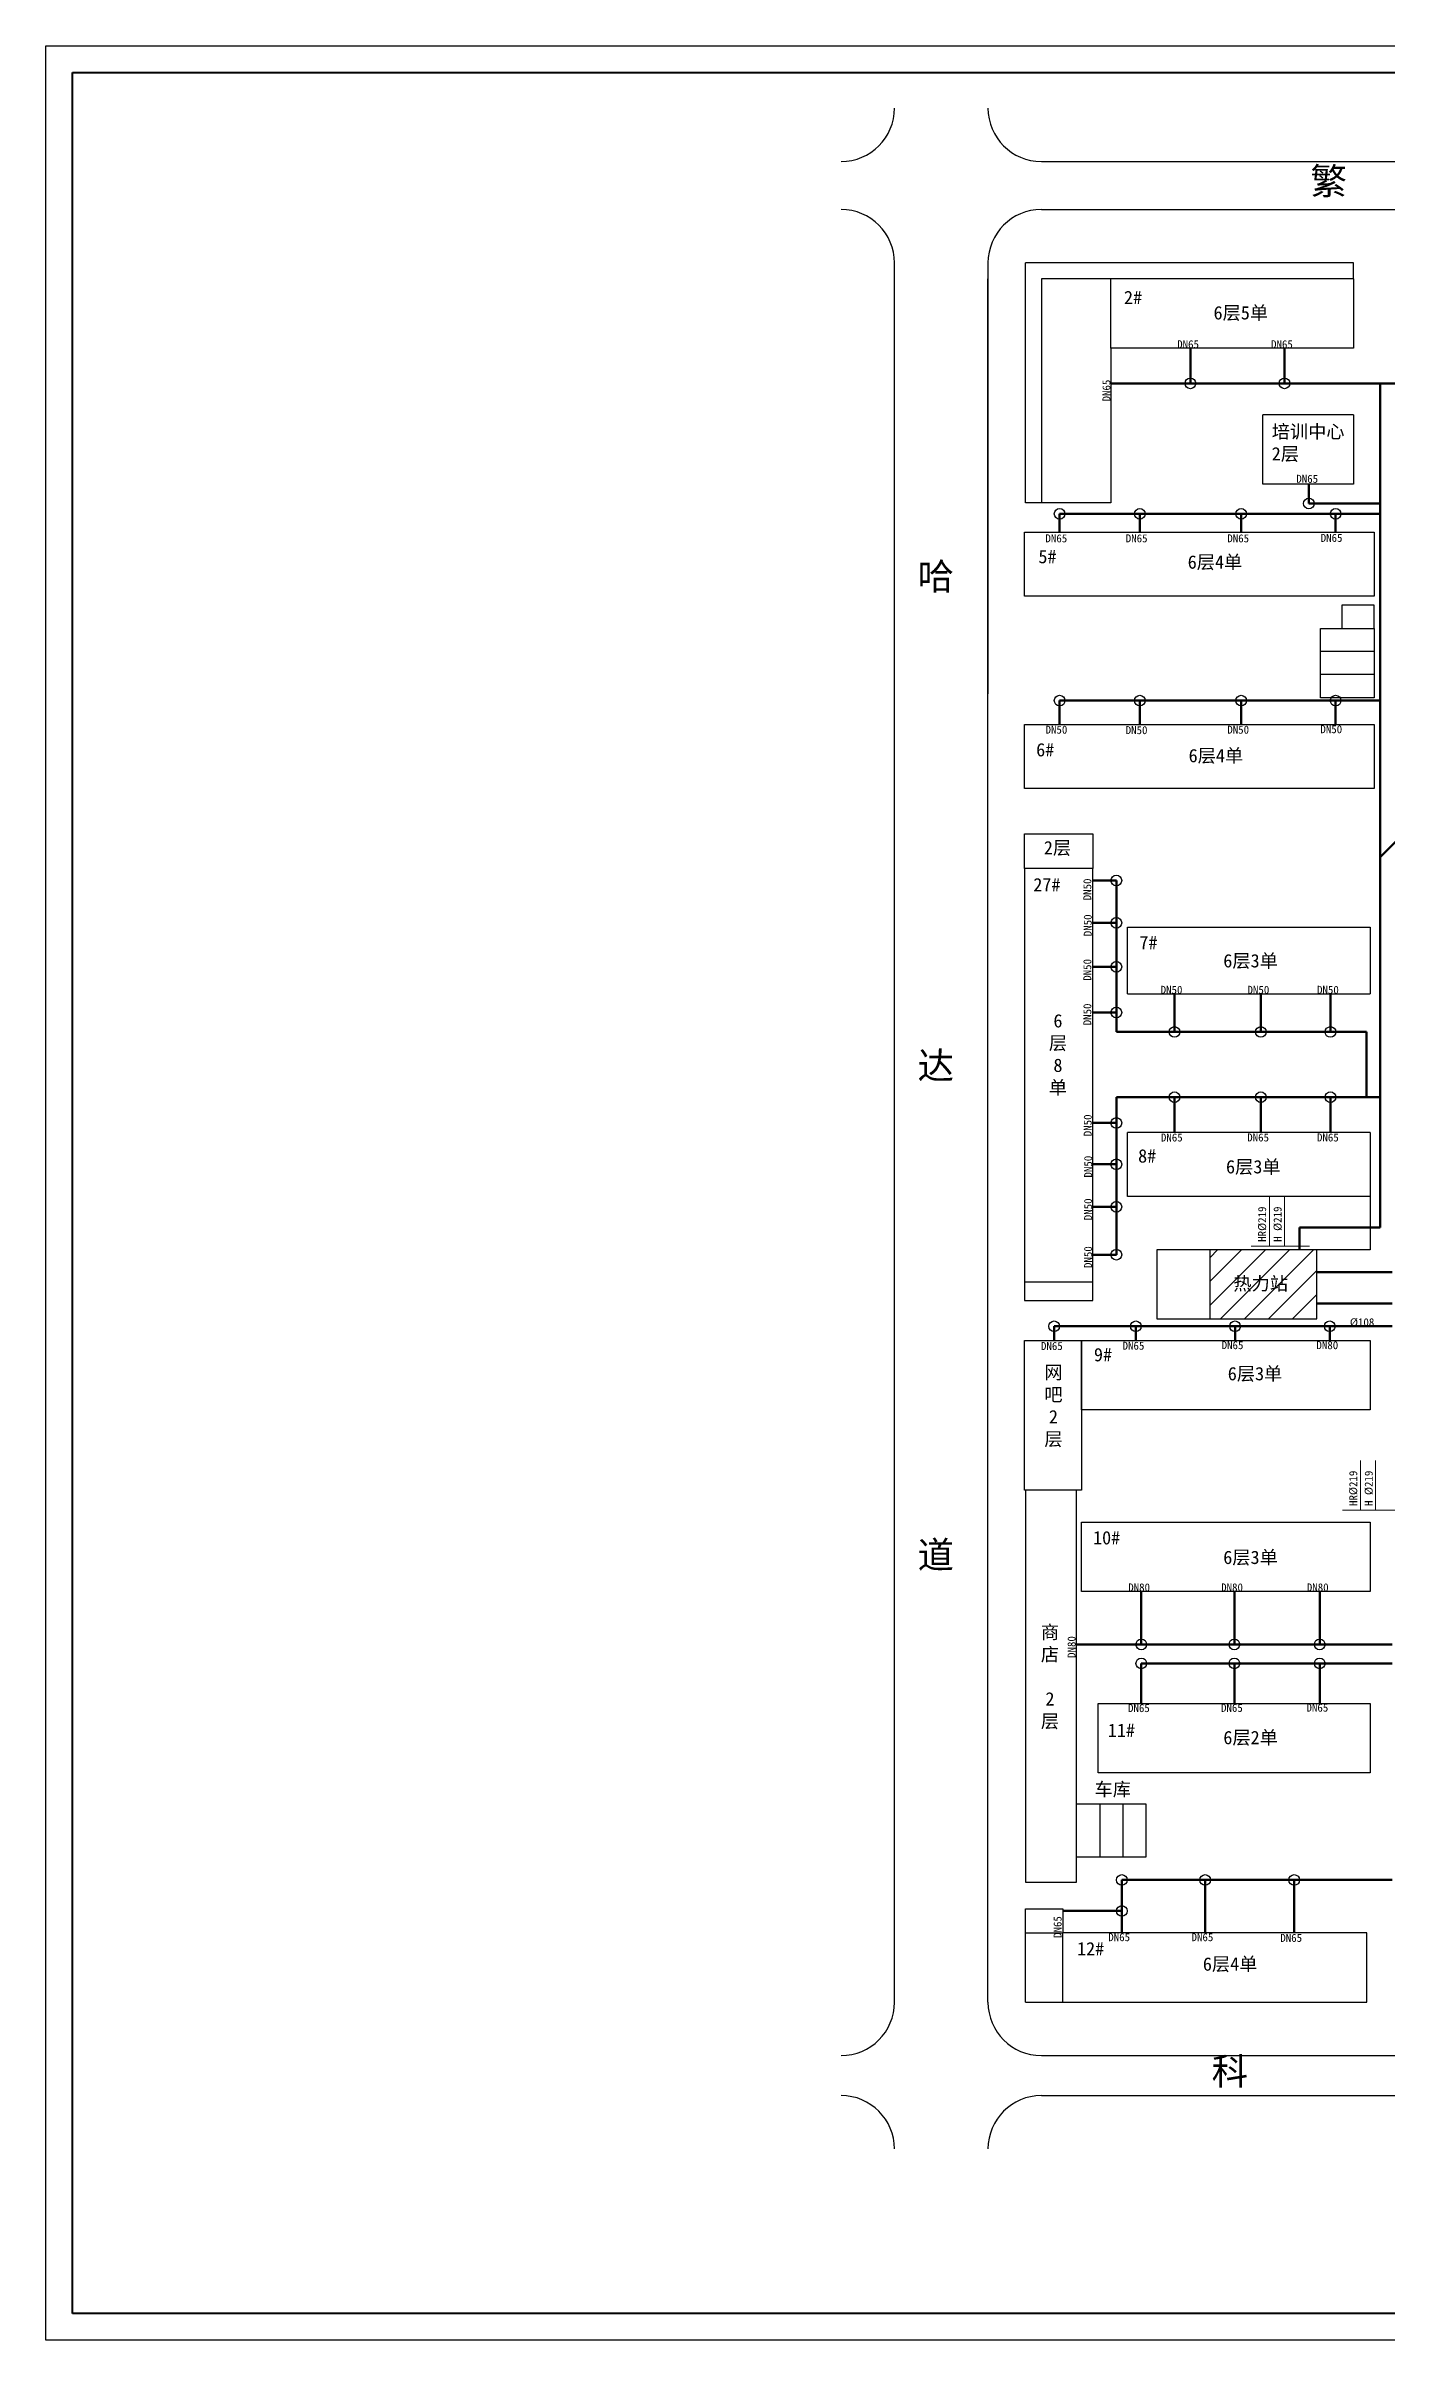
# Model space of a CAD drawing. Header units: millimetres. Extents: x 710 to 1314, y 285 to 715.
# Drawn here: x 710.2 to 961.3, y 285.3 to 715.3 of the extents above; entities that cross this region are included whole.
import ezdxf

# ---------------------------------------------------------------- set-up
doc = ezdxf.new("R2010")
doc.units = ezdxf.units.MM
doc.layers.add('标注', color=7, linetype='Continuous', lineweight=18)
doc.layers.add('管道', color=7, linetype='Continuous', lineweight=50)
doc.layers.add('边线', color=1, linetype='Continuous')

msp = doc.modelspace()

# ---------------------------------------------------------------- hatches: boundary and pattern name
h = msp.add_hatch()
h.set_pattern_fill('ANSI31', color=5, style=0)
h.paths.add_polyline_path([(928.32, 476.75), (948.32, 476.75), (948.32, 489.68), (928.32, 489.68)])
h.paths.add_polyline_path([(932.06, 485.26), (943.82, 485.26), (943.82, 480.71), (932.06, 480.71)], flags=24)

# ---------------------------------------------------------------- linework, layer by layer
at = {"lineweight": 40}
for p, q in [((715.18, 290.35), (715.18, 710.35)), ((715.18, 710.35), (1309.18, 710.35)), ((1309.18, 290.35), (715.18, 290.35))]:
    msp.add_line(p, q, dxfattribs=at)
for p, q in [((896.69, 693.68), (1116.99, 693.68)), ((896.69, 684.68), (1116.99, 684.68)), ((869.18, 348.68), (869.18, 674.68)), ((886.69, 674.68), (886.69, 593.88)), ((886.69, 348.68), (886.69, 671.68)), ((893.69, 629.68), (893.69, 674.68)), ((955.19, 674.68), (893.69, 674.68)), ((909.69, 671.68), (896.69, 671.68)), ((896.69, 671.68), (896.69, 629.68)), ((955.19, 671.68), (909.69, 671.68)), ((909.69, 658.68), (909.69, 671.68)), ((955.19, 671.68), (955.19, 674.68)), ((955.19, 671.68), (955.19, 658.68)), ((955.19, 658.68), (909.69, 658.68)), ((909.69, 658.68), (909.69, 629.68)), ((955.19, 646.18), (938.19, 646.18)), ((938.19, 633.18), (938.19, 646.18)), ((955.19, 646.18), (955.19, 633.18)), ((955.19, 633.18), (938.19, 633.18)), ((896.69, 629.68), (893.69, 629.68)), ((909.69, 629.68), (896.69, 629.68)), ((893.52, 624.18), (959.02, 624.18)), ((893.52, 612.18), (893.52, 624.18)), ((959.02, 624.18), (959.02, 612.18)), ((959.02, 612.18), (893.52, 612.18)), ((959.02, 610.51), (953.02, 610.51)), ((953.02, 610.51), (953.02, 606.18)), ((959.02, 606.18), (959.02, 610.51)), ((949.02, 593.18), (949.02, 606.18)), ((949.02, 606.18), (959.02, 606.18)), ((959.02, 606.18), (959.02, 593.18)), ((959.02, 601.85), (949.02, 601.85)), ((959.02, 597.51), (949.02, 597.51)), ((959.02, 593.18), (949.02, 593.18)), ((893.52, 576.18), (893.52, 588.18)), ((893.52, 588.18), (959.02, 588.18)), ((959.02, 588.18), (959.02, 576.18)), ((959.02, 576.18), (893.52, 576.18)), ((893.52, 567.68), (906.32, 567.68)), ((893.52, 561.18), (893.52, 567.68)), ((906.32, 567.68), (906.32, 561.18)), ((906.32, 561.18), (893.52, 561.18)), ((893.52, 561.18), (893.52, 483.68)), ((906.32, 483.68), (906.32, 561.18)), ((912.82, 550.18), (958.32, 550.18)), ((912.82, 537.68), (912.82, 550.18)), ((958.32, 550.18), (958.32, 537.68)), ((912.82, 537.68), (958.32, 537.68)), ((958.32, 511.68), (912.82, 511.68)), ((912.82, 499.68), (912.82, 511.68)), ((958.32, 511.68), (958.32, 499.68)), ((958.32, 499.68), (912.82, 499.68)), ((958.32, 499.68), (958.32, 489.68)), ((928.32, 489.68), (918.32, 489.68)), ((918.32, 489.68), (918.32, 476.75)), ((948.32, 489.68), (928.32, 489.68)), ((928.32, 476.75), (928.32, 489.68)), ((958.32, 489.68), (948.32, 489.68)), ((948.32, 476.75), (948.32, 489.68)), ((893.52, 483.68), (906.32, 483.68)), ((893.52, 483.68), (893.52, 480.18)), ((906.32, 480.18), (906.32, 483.68)), ((893.52, 480.18), (906.32, 480.18)), ((918.32, 476.75), (928.32, 476.75)), ((928.32, 476.75), (948.32, 476.75)), ((893.52, 444.68), (893.52, 472.68)), ((893.52, 472.68), (904.22, 472.68)), ((904.22, 472.68), (958.32, 472.68)), ((904.22, 459.68), (904.22, 472.68)), ((904.22, 472.68), (904.22, 444.68)), ((958.32, 472.68), (958.32, 459.68)), ((958.32, 459.68), (904.22, 459.68)), ((904.22, 444.68), (893.52, 444.68)), ((893.69, 444.68), (893.69, 371.18)), ((903.29, 371.18), (903.29, 444.68)), ((904.22, 425.68), (904.22, 438.68)), ((904.22, 438.68), (958.32, 438.68)), ((958.32, 438.68), (958.32, 425.68)), ((958.32, 425.68), (904.22, 425.68)), ((907.32, 391.68), (907.32, 404.68)), ((907.32, 404.68), (958.32, 404.68)), ((958.32, 404.68), (958.32, 391.68)), ((958.32, 391.68), (907.32, 391.68)), ((903.29, 385.89), (916.29, 385.89)), ((903.29, 375.89), (903.29, 385.89)), ((907.63, 385.89), (907.63, 375.89)), ((911.96, 385.89), (911.96, 375.89)), ((916.29, 385.89), (916.29, 375.89)), ((916.29, 375.89), (903.29, 375.89)), ((893.69, 371.18), (903.29, 371.18)), ((893.69, 361.68), (893.69, 366.18)), ((893.69, 366.18), (900.69, 366.18)), ((900.69, 366.18), (900.69, 361.68)), ((893.69, 348.68), (893.69, 361.68)), ((893.69, 361.68), (900.69, 361.68)), ((957.69, 361.68), (900.69, 361.68)), ((900.69, 348.68), (900.69, 361.68)), ((957.69, 348.68), (957.69, 361.68)), ((893.69, 348.68), (900.69, 348.68)), ((900.69, 348.68), (957.69, 348.68)), ((896.69, 338.68), (1116.99, 338.68)), ((896.69, 331.18), (1116.99, 331.18))]:
    msp.add_line(p, q)
for centre in [(924.61, 652.1), (942.24, 652.1), (900.11, 627.64), (915.15, 627.64), (934.12, 627.64), (946.82, 629.59), (951.82, 627.64), (900.11, 592.64), (915.15, 592.64), (934.12, 592.64), (951.82, 592.64), (910.74, 558.92), (910.74, 550.98), (910.74, 542.73), (910.74, 534.17), (921.64, 530.54), (937.81, 530.54), (950.85, 530.54), (921.64, 518.3), (937.81, 518.3), (950.85, 518.3), (910.74, 513.48), (910.74, 505.73), (910.74, 497.76), (910.74, 488.78), (899.09, 475.37), (914.39, 475.37), (932.98, 475.37), (950.72, 475.37), (915.41, 415.74), (915.41, 412.18), (932.85, 415.74), (932.85, 412.18), (948.85, 415.74), (948.85, 412.18), (911.76, 371.59), (927.38, 371.59), (944.07, 371.59), (911.76, 365.79)]:
    msp.add_circle(centre, 1)
for centre, start, end in [((859.18, 703.68), 270, 0), ((896.69, 703.68), 180, 270), ((859.18, 674.68), 0, 90), ((896.69, 674.68), 90, 180), ((859.18, 348.68), 270, 360), ((896.69, 348.68), 180, 270), ((859.18, 321.18), 0, 90), ((896.69, 321.18), 90, 180)]:
    msp.add_arc(centre, 10, start, end)
at = {"layer": '标注'}
for p, q in [((939.42, 490.39), (939.42, 499.7)), ((942.22, 490.39), (942.22, 499.7)), ((946.96, 490.39), (936.02, 490.39)), ((956.49, 440.88), (956.49, 450.19)), ((959.29, 440.88), (959.29, 450.19)), ((964.04, 440.88), (953.09, 440.88))]:
    msp.add_line(p, q, dxfattribs=at)
at = {"layer": '管道'}
for p, q in [((924.64, 652.1), (924.64, 658.68)), ((942.24, 652.1), (942.24, 658.68)), ((960.16, 652.1), (909.69, 652.1)), ((960.16, 627.64), (960.16, 652.1)), ((960.16, 652.1), (1001.75, 652.1)), ((946.82, 629.59), (946.82, 633.18)), ((960.16, 629.59), (946.82, 629.59)), ((960.16, 627.64), (900.11, 627.64)), ((900.11, 627.64), (900.11, 624.18)), ((915.15, 624.18), (915.15, 627.64)), ((934.12, 624.18), (934.12, 627.64)), ((951.82, 624.18), (951.82, 627.64)), ((960.16, 592.64), (960.16, 627.64)), ((960.16, 592.64), (900.11, 592.64)), ((900.11, 592.64), (900.11, 588.18)), ((915.15, 592.64), (915.15, 588.18)), ((934.12, 592.64), (934.12, 588.18)), ((951.82, 592.64), (951.82, 588.18)), ((960.16, 518.3), (960.16, 592.64)), ((960.16, 563.29), (963.18, 566.29)), ((910.74, 558.92), (906.32, 558.92)), ((910.74, 530.54), (910.74, 558.92)), ((910.74, 550.98), (906.32, 550.98)), ((910.74, 542.73), (906.32, 542.73)), ((921.64, 530.54), (921.64, 537.68)), ((937.81, 530.54), (937.81, 537.68)), ((950.85, 530.54), (950.85, 537.68)), ((910.74, 534.17), (906.32, 534.17)), ((957.59, 530.54), (910.74, 530.54)), ((957.59, 518.3), (957.59, 530.54)), ((960.16, 518.3), (910.74, 518.3)), ((910.74, 518.3), (910.74, 488.78)), ((921.64, 518.3), (921.64, 511.68)), ((937.81, 518.3), (937.81, 511.68)), ((950.85, 518.3), (950.85, 511.68)), ((960.16, 493.9), (960.16, 518.3)), ((910.74, 513.48), (906.32, 513.48)), ((910.74, 505.73), (906.32, 505.73)), ((910.74, 497.76), (906.32, 497.76)), ((945.06, 489.68), (945.06, 493.9)), ((945.06, 493.9), (960.16, 493.9)), ((910.74, 488.78), (906.32, 488.78)), ((948.32, 485.52), (962.41, 485.52)), ((948.32, 479.62), (962.41, 479.62)), ((962.41, 475.37), (899.09, 475.37)), ((899.09, 475.37), (899.09, 472.68)), ((914.39, 472.68), (914.39, 475.37)), ((932.98, 472.68), (932.98, 475.37)), ((950.72, 472.68), (950.72, 475.37)), ((915.41, 415.74), (915.41, 425.68)), ((932.85, 415.74), (932.85, 425.68)), ((948.85, 415.74), (948.85, 425.68)), ((962.41, 415.74), (903.29, 415.74)), ((962.41, 412.18), (915.41, 412.18)), ((915.41, 412.18), (915.41, 404.68)), ((932.85, 412.18), (932.85, 404.68)), ((948.85, 412.18), (948.85, 404.68)), ((962.41, 371.59), (911.76, 371.59)), ((911.76, 371.59), (911.76, 365.79)), ((927.38, 371.59), (927.38, 361.68)), ((944.07, 371.59), (944.07, 361.68)), ((911.76, 365.79), (900.69, 365.79)), ((911.76, 365.79), (911.76, 361.68))]:
    msp.add_line(p, q, dxfattribs=at)
at = {"layer": '边线'}
for p, q in [((710.18, 715.35), (1314.18, 715.35)), ((710.18, 285.35), (710.18, 715.35)), ((1314.18, 285.35), (710.18, 285.35))]:
    msp.add_line(p, q, dxfattribs=at)

# ---------------------------------------------------------------- texts
at = {"layer": '标注'}
for s, insert, char_height, width, attachment_point in [('{\\fSimSun|b0|i0|c134|p54;繁             荣               道}', (947.11, 692.5), 5, 125.2447, 1), ('2#', (912.17, 669.44), 2.5, 11.3476, 1), ('6{\\fSimSun|b0|i0|c134|p54;层}5{\\fSimSun|b0|i0|c134|p54;单}', (928.95, 666.58), 2.5, 20.142, 1), ('DN65', (922.14, 660.18), 1.5, 9.7816, 1), ('DN65', (939.73, 660.18), 1.5, 9.7816, 1), ('{\\fSimSun|b0|i0|c134|p54;培训中心\\P}2{\\fSimSun|b0|i0|c134|p54;层}', (939.85, 644.31), 2.5, 17.6245, 1), ('DN65', (944.46, 634.96), 1.5, 9.7816, 1), ('DN65', (897.46, 623.8), 1.5, 9.7816, 1), ('DN65', (912.51, 623.8), 1.5, 9.7816, 1), ('DN65', (931.53, 623.8), 1.5, 9.7816, 1), ('DN65', (949.03, 623.89), 1.5, 9.7816, 1), ('5#', (896.14, 620.88), 2.5, 11.2383, 1), ('6{\\fSimSun|b0|i0|c134|p54;层}4{\\fSimSun|b0|i0|c134|p54;单}', (924.11, 619.86), 2.5, 20.142, 1), ('{\\fSimSun|b0|i0|c134|p54;哈\\P\\P\\P\\P\\P\\P\\P\\P\\P\\P\\P达\\P\\P\\P\\P\\P\\P\\P\\P\\P\\P\\P道}', (873.5, 618.41), 5, 8.5416, 1), ('DN50', (897.48, 587.94), 1.5, 9.7816, 1), ('DN50', (912.49, 587.85), 1.5, 9.7816, 1), ('DN50', (931.53, 587.94), 1.5, 9.7816, 1), ('DN50', (948.97, 588.02), 1.5, 9.7816, 1), ('6#', (895.72, 584.68), 2.5, 11.6453, 1), ('6{\\fSimSun|b0|i0|c134|p54;层}4{\\fSimSun|b0|i0|c134|p54;单}', (924.28, 583.58), 2.5, 20.142, 1), ('2{\\fSimSun|b0|i0|c134|p54;层}', (897.16, 566.31), 2.5, 10.7515, 1), ('27#', (895.18, 559.38), 2.5, 11.3476, 1), ('7#', (915.06, 548.54), 2.5, 11.3476, 1), ('6{\\fSimSun|b0|i0|c134|p54;层}3{\\fSimSun|b0|i0|c134|p54;单}', (930.78, 545.13), 2.5, 20.142, 1), ('DN50', (919.04, 539.18), 1.5, 9.7816, 1), ('DN50', (935.32, 539.18), 1.5, 9.7816, 1), ('DN50', (948.34, 539.18), 1.5, 9.7816, 1), ('6{\\fSimSun|b0|i0|c134|p54;\\P层\\P}8{\\fSimSun|b0|i0|c134|p54;\\P单}', (899.8, 526.24), 2.5, 13.0497, 5), ('8#', (914.82, 508.55), 2.5, 11.5599, 1), ('DN65', (919.09, 511.5), 1.5, 9.7816, 1), ('DN65', (935.26, 511.51), 1.5, 9.7816, 1), ('DN65', (948.33, 511.51), 1.5, 9.7816, 1), ('6{\\fSimSun|b0|i0|c134|p54;层}3{\\fSimSun|b0|i0|c134|p54;单}', (931.29, 506.52), 2.5, 20.142, 1), ('{\\fSimSun|b0|i0|c134|p54;热力站}', (932.68, 484.64), 2.5, 13.1696, 1), ('%%C108', (954.5, 476.87), 1.5, 12.7309, 1), ('DN65', (896.62, 472.42), 1.5, 9.7816, 1), ('9#', (906.54, 471.3), 2.5, 11.3476, 1), ('DN65', (911.91, 472.48), 1.5, 9.7816, 1), ('DN65', (930.47, 472.58), 1.5, 9.7816, 1), ('DN80', (948.23, 472.58), 1.5, 9.7816, 1), ('{\\fSimSun|b0|i0|c134|p54;网吧\\P}2{\\fSimSun|b0|i0|c134|p54;\\P层}', (898.96, 460.34), 2.5, 6.2435, 5), ('6{\\fSimSun|b0|i0|c134|p54;层}3{\\fSimSun|b0|i0|c134|p54;单}', (931.62, 467.74), 2.5, 20.142, 1), ('10#', (906.37, 436.99), 2.5, 11.3476, 1), ('6{\\fSimSun|b0|i0|c134|p54;层}3{\\fSimSun|b0|i0|c134|p54;单}', (930.77, 433.31), 2.5, 20.142, 1), ('DN80', (912.97, 427.18), 1.5, 9.7816, 1), ('DN80', (930.38, 427.18), 1.5, 9.7816, 1), ('DN80', (946.43, 427.18), 1.5, 9.7816, 1), ('{\\fSimSun|b0|i0|c134|p54;商店\\P\\P}2{\\fSimSun|b0|i0|c134|p54;层}', (898.3, 409.55), 2.5, 4.6113, 5), ('DN65', (912.93, 404.56), 1.5, 9.7816, 1), ('DN65', (930.35, 404.6), 1.5, 9.7816, 1), ('DN65', (946.37, 404.64), 1.5, 9.7816, 1), ('11#', (909.14, 400.89), 2.5, 11.1583, 1), ('6{\\fSimSun|b0|i0|c134|p54;层}2{\\fSimSun|b0|i0|c134|p54;单}', (930.79, 399.54), 2.5, 20.142, 1), ('{\\fSimSun|b0|i0|c134|p54;车库}', (906.66, 389.84), 2.5, 8.4078, 1), ('DN65', (909.23, 361.62), 1.5, 9.7816, 1), ('DN65', (924.83, 361.62), 1.5, 9.7816, 1), ('DN65', (941.46, 361.49), 1.5, 9.7816, 1), ('12#', (903.37, 359.95), 2.5, 11.3476, 1), ('6{\\fSimSun|b0|i0|c134|p54;层}4{\\fSimSun|b0|i0|c134|p54;单}', (926.95, 357.09), 2.5, 20.142, 1), ('{\\fSimSun|b0|i0|c134|p54;科                 学                  路}', (928.59, 338.21), 5, 151.7812, 1)]:
    msp.add_mtext(s, dxfattribs=dict(at, insert=insert, char_height=char_height, width=width, attachment_point=attachment_point))
at = {"layer": '标注', "char_height": 1.5, "attachment_point": 1, "rotation": 90}
for s, insert, width in [('DN65', (908.13, 648.71), 8.2561), ('DN50', (904.55, 555.21), 8.2561), ('DN50', (904.63, 548.48), 8.2561), ('DN50', (904.55, 540.13), 8.2561), ('DN50', (904.55, 531.78), 8.2561), ('DN50', (904.62, 510.99), 8.2561), ('DN50', (904.7, 503.25), 8.2561), ('DN50', (904.7, 495.25), 8.2561), ('HR%%C219', (937.3, 491.2), 12.7309), ('H %%C219', (940.2, 491.2), 12.7309), ('DN50', (904.7, 486.29), 8.2561), ('HR%%C219', (954.37, 441.69), 12.7309), ('H %%C219', (957.27, 441.69), 12.7309), ('DN80', (901.6, 413.21), 8.2561), ('DN65', (898.98, 360.73), 8.2561)]:
    msp.add_mtext(s, dxfattribs=dict(at, insert=insert, width=width))

doc.saveas('drawing.dxf')
